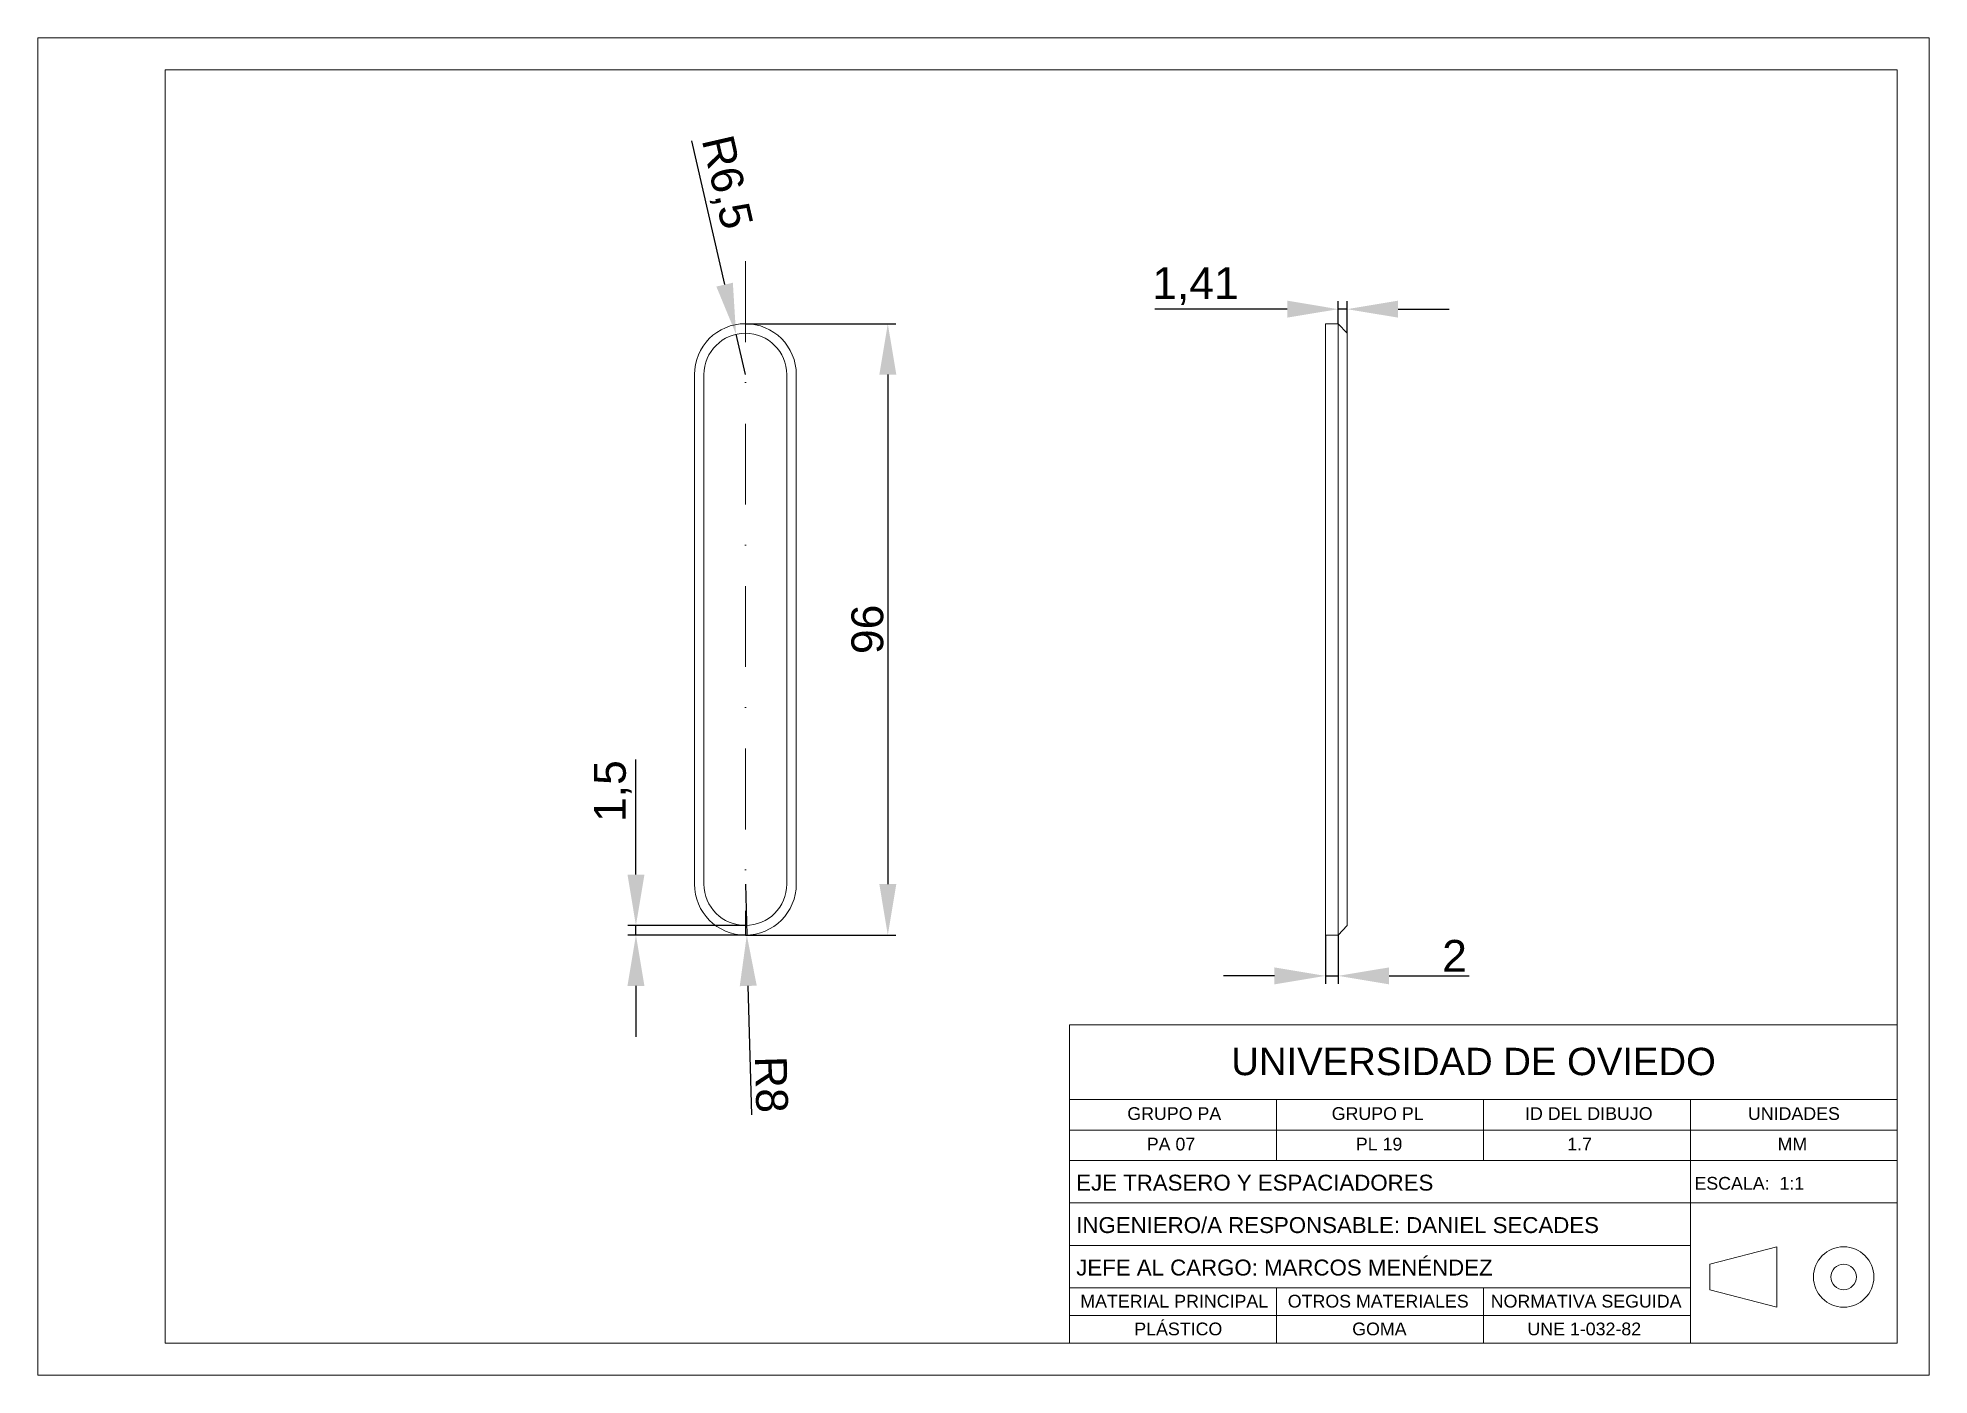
# Paper-space layout 'Presentación1' of a CAD drawing. Header units: millimetres. Extents: x 0 to 297, y 0 to 210.
# The model-space entities are those that its viewports show. They can reach past a viewport. Long polylines and large blocks are cut down to what shows.
import ezdxf

# ---------------------------------------------------------------- set-up
doc = ezdxf.new("R2010")
doc.units = ezdxf.units.MM
doc.linetypes.add('TRAZO_Y_PUNTO', pattern=[25.4, 12.7, -6.35, 0, -6.35])
for name, color, linetype, lineweight in [('01_Contornos', 7, 'Continuous', 20), ('03_Ejes', 1, 'TRAZO_Y_PUNTO', 18), ('04_Cotas', 3, 'Continuous', 18)]:
    doc.layers.add(name, color=color, linetype=linetype, lineweight=lineweight)
doc.styles.add('Anotativo', font='arial.ttf')
doc.styles.get("Standard").update_dxf_attribs({"font": 'arial.ttf'})
doc.dimstyles.new('CotasUNE', dxfattribs={"dimtxt": 5, "dimasz": 8, "dimexe": 1.25, "dimexo": 0, "dimtad": 1, "dimtxsty": 'Anotativo', "dimcen": 2.5, "dimclrd": 256, "dimclrt": 256, "dimadec": 0, "dimazin": 0, "dimtfac": 1, "dimtmove": 0, "dimatfit": 3, "dimfxl": 1, "dimarcsym": 0})

# ---------------------------------------------------------------- blocks, each defined once
blk = doc.blocks.new('UNE A4')
for p, q in [((-297, 210), (-297, 0)), ((0, 210), (-297, 210)), ((0, 0), (0, 210)), ((-277, 205), (-277, 5)), ((-5, 205), (-277, 205)), ((-5, 5), (-5, 205)), ((-135, 55), (-5, 55)), ((-135, 43.27), (-135, 55)), ((-5, 43.27), (-135, 43.27)), ((-135, 43.27), (-135, 5)), ((-102.5, 43.27), (-102.5, 33.7)), ((-70, 43.27), (-70, 33.7)), ((-37.5, 43.27), (-37.5, 33.7)), ((-135, 38.49), (-5, 38.49)), ((-5, 33.7), (-135, 33.7)), ((-37.5, 33.7), (-37.5, 25)), ((-135, 27.04), (-37.5, 27.04)), ((-37.5, 27.04), (-5, 27.04)), ((-37.5, 25), (-37.5, 5)), ((-135, 20.37), (-37.5, 20.37)), ((-34.45, 17.42), (-23.94, 20.16)), ((-23.94, 10.67), (-23.94, 20.16)), ((-34.45, 13.41), (-34.45, 17.42)), ((-135, 13.7), (-37.5, 13.7)), ((-102.5, 5), (-102.5, 13.7)), ((-70, 13.7), (-70, 5)), ((-34.45, 13.41), (-23.94, 10.67)), ((-135, 9.35), (-37.5, 9.35)), ((-277, 5), (-5, 5)), ((-297, 0), (0, 0))]:
    blk.add_line(p, q)
for radius in [4.74, 2]:
    blk.add_circle((-13.43, 15.42), radius)
for s, height, p in [('UNIVERSIDAD DE OVIEDO', 4.3, (-109.59, 47.11)), ('ESCALA:  1:1', 2, (-36.86, 29.13))]:
    blk.add_text(s, height=height).set_placement(p)
at = {"attachment_point": 1}
for s, insert, char_height, width in [('GRUPO PA', (-125.92, 42.08), 2, 17.7255), ('GRUPO PL', (-93.82, 42.08), 2, 17.7255), ('ID DEL DIBUJO', (-63.46, 42.08), 2, 20.514), ('UNIDADES', (-28.46, 42.08), 2, 17.7255), ('PA 07', (-122.86, 37.29), 2, 17.7255), ('PL 19', (-90.03, 37.29), 2, 17.7255), ('1.7', (-56.83, 37.29), 2, 17.7255), ('MM', (-23.8, 37.29), 2, 17.7255), ('INGENIERO/A RESPONSABLE: DANIEL SECADES', (-133.94, 24.82), 2.5, 88.6946), ('JEFE AL CARGO: MARCOS MENÉNDEZ', (-133.94, 18.15), 2.5, 66.413), ('MATERIAL PRINCIPAL', (-133.3, 12.62), 2, 34.6934), ('OTROS MATERIALES', (-100.72, 12.62), 2, 29.8704), ('NORMATIVA SEGUIDA', (-68.85, 12.62), 2, 29.8704), ('PLÁSTICO', (-124.82, 8.26), 2, 17.7255), ('GOMA', (-90.6, 8.26), 2, 17.7255), ('UNE 1-032-82', (-63.09, 8.26), 2, 24.1221)]:
    blk.add_mtext(s, dxfattribs=dict(at, insert=insert, char_height=char_height, width=width))
at = {"insert": (-133.94, 31.48), "char_height": 2.5, "attachment_point": 1}
blk.add_mtext('EJE TRASERO Y ESPACIADORES', dxfattribs=at)
blk = doc.blocks.new('*D8')
at = {"layer": '04_Cotas', "color": 0, "lineweight": -2, "transparency": 16777216}
for p, q in [((145.1, 153.1), (168.72, 153.1)), ((145.1, 57.1), (168.72, 57.1))]:
    blk.add_line(p, q, dxfattribs=at)
at = {"layer": '04_Cotas', "lineweight": -2, "transparency": 16777216}
blk.add_line((167.47, 145.1), (167.47, 65.1), dxfattribs=at)
at = {"layer": '04_Cotas', "transparency": 16777216}
for points in [[(166.14, 145.1), (168.81, 145.1), (167.47, 153.1)], [(166.14, 65.1), (168.81, 65.1), (167.47, 57.1)]]:
    blk.add_solid(points, dxfattribs=at)
at = {"layer": 'Defpoints', "color": 0}
for p in [(145.1, 153.1), (145.1, 57.1), (167.47, 57.1)]:
    blk.add_point(p, dxfattribs=at)
at = {"layer": '04_Cotas', "transparency": 16777216, "insert": (164.29, 105.1), "char_height": 5, "attachment_point": 5, "rotation": 90, "style": 'Anotativo'}
blk.add_mtext('96', dxfattribs=at)
blk = doc.blocks.new('*D9')
at = {"layer": '04_Cotas', "lineweight": -2, "transparency": 16777216}
for p, q in [((127.92, 66.6), (127.92, 84.66)), ((127.92, 57.1), (127.92, 58.6)), ((127.92, 49.1), (127.92, 41.1))]:
    blk.add_line(p, q, dxfattribs=at)
at = {"layer": '04_Cotas', "color": 0, "lineweight": -2, "transparency": 16777216}
for p, q in [((145.1, 58.6), (126.67, 58.6)), ((145.1, 57.1), (126.67, 57.1))]:
    blk.add_line(p, q, dxfattribs=at)
at = {"layer": '04_Cotas', "transparency": 16777216}
for points in [[(126.59, 66.6), (129.26, 66.6), (127.92, 58.6)], [(126.59, 49.1), (129.26, 49.1), (127.92, 57.1)]]:
    blk.add_solid(points, dxfattribs=at)
at = {"layer": 'Defpoints', "color": 0}
for p in [(127.92, 58.6), (145.1, 58.6), (145.1, 57.1)]:
    blk.add_point(p, dxfattribs=at)
at = {"layer": '04_Cotas', "transparency": 16777216, "insert": (124.29, 79.7), "char_height": 5, "attachment_point": 5, "rotation": 90, "style": 'Anotativo'}
blk.add_mtext('1,5', dxfattribs=at)
blk = doc.blocks.new('*D10')
at = {"layer": '04_Cotas', "lineweight": -2, "transparency": 16777216}
for p, q in [((136.64, 181.81), (141.84, 159.23)), ((145.1, 145.1), (143.64, 151.44))]:
    blk.add_line(p, q, dxfattribs=at)
at = {"layer": '04_Cotas', "transparency": 16777216}
blk.add_solid([(143.14, 159.53), (140.55, 158.93), (143.64, 151.44)], dxfattribs=at)
at = {"layer": 'Defpoints', "color": 0}
for p in [(143.64, 151.44), (145.1, 145.1)]:
    blk.add_point(p, dxfattribs=at)
at = {"layer": '04_Cotas', "transparency": 16777216, "insert": (141.88, 175.24), "char_height": 5, "attachment_point": 5, "rotation": 282.9832, "style": 'Anotativo'}
blk.add_mtext('R6,5', dxfattribs=at)
blk = doc.blocks.new('*D11')
at = {"layer": '04_Cotas', "lineweight": -2, "transparency": 16777216}
for p, q in [((145.1, 65.1), (145.33, 57.11)), ((146.13, 28.89), (145.56, 49.11))]:
    blk.add_line(p, q, dxfattribs=at)
at = {"layer": '04_Cotas', "transparency": 16777216}
blk.add_solid([(146.89, 49.15), (144.22, 49.07), (145.33, 57.11)], dxfattribs=at)
at = {"layer": 'Defpoints', "color": 0}
for p in [(145.1, 65.1), (145.33, 57.11)]:
    blk.add_point(p, dxfattribs=at)
at = {"layer": '04_Cotas', "transparency": 16777216, "insert": (149.18, 33.64), "char_height": 5, "attachment_point": 5, "rotation": 271.6275, "style": 'Anotativo'}
blk.add_mtext('R8', dxfattribs=at)
blk = doc.blocks.new('*D12')
at = {"layer": '04_Cotas', "color": 0, "lineweight": -2, "transparency": 16777216}
for p, q in [((236.19, 57.1), (236.19, 49.44)), ((238.19, 57.1), (238.19, 49.44))]:
    blk.add_line(p, q, dxfattribs=at)
at = {"layer": '04_Cotas', "lineweight": -2, "transparency": 16777216}
for p, q in [((228.19, 50.69), (220.19, 50.69)), ((236.19, 50.69), (238.19, 50.69)), ((246.19, 50.69), (258.75, 50.69))]:
    blk.add_line(p, q, dxfattribs=at)
at = {"layer": '04_Cotas', "transparency": 16777216}
for points in [[(228.19, 52.02), (228.19, 49.36), (236.19, 50.69)], [(246.19, 52.02), (246.19, 49.36), (238.19, 50.69)]]:
    blk.add_solid(points, dxfattribs=at)
at = {"layer": 'Defpoints', "color": 0}
for p in [(236.19, 57.1), (238.19, 57.1), (238.19, 50.69)]:
    blk.add_point(p, dxfattribs=at)
at = {"layer": '04_Cotas', "transparency": 16777216, "insert": (256.47, 53.83), "char_height": 5, "attachment_point": 5, "style": 'Anotativo'}
blk.add_mtext('2', dxfattribs=at)
blk = doc.blocks.new('*D13')
at = {"layer": '04_Cotas', "lineweight": -2, "transparency": 16777216}
for p, q in [((230.19, 155.38), (209.39, 155.38)), ((239.6, 155.38), (238.19, 155.38)), ((247.6, 155.38), (255.6, 155.38))]:
    blk.add_line(p, q, dxfattribs=at)
at = {"layer": '04_Cotas', "color": 0, "lineweight": -2, "transparency": 16777216}
for p, q in [((238.19, 153.1), (238.19, 156.63)), ((239.6, 151.6), (239.6, 156.63))]:
    blk.add_line(p, q, dxfattribs=at)
at = {"layer": '04_Cotas', "transparency": 16777216}
for points in [[(230.19, 156.72), (230.19, 154.05), (238.19, 155.38)], [(247.6, 156.72), (247.6, 154.05), (239.6, 155.38)]]:
    blk.add_solid(points, dxfattribs=at)
at = {"layer": 'Defpoints', "color": 0}
for p in [(238.19, 155.38), (238.19, 153.1), (239.6, 151.6)]:
    blk.add_point(p, dxfattribs=at)
at = {"layer": '04_Cotas', "transparency": 16777216, "insert": (215.79, 159.01), "char_height": 5, "attachment_point": 5, "style": 'Anotativo'}
blk.add_mtext('1,41', dxfattribs=at)

msp = doc.modelspace()

# ---------------------------------------------------------------- linework, layer by layer
at = {"layer": '01_Contornos'}
for p, q in [((236.187, 57.102), (236.187, 153.102)), ((236.187, 153.102), (238.187, 153.102)), ((238.187, 57.102), (238.187, 153.102)), ((238.187, 153.102), (239.602, 151.602)), ((239.602, 58.602), (239.602, 151.602)), ((137.102, 145.102), (137.102, 65.102)), ((138.602, 145.102), (138.602, 65.102)), ((151.602, 145.102), (151.602, 65.102)), ((153.102, 145.102), (153.102, 65.102)), ((236.187, 57.102), (238.187, 57.102)), ((238.187, 57.102), (239.602, 58.602))]:
    msp.add_line(p, q, dxfattribs=at)
for centre, radius, start, end in [((145.102, 145.102), 8, 0, 180), ((145.102, 145.102), 6.5, 0, 180), ((145.102, 65.102), 8, 180, 0), ((145.102, 65.102), 6.5, 180, 0)]:
    msp.add_arc(centre, radius, start, end, dxfattribs=at)
at = {"layer": '03_Ejes'}
msp.add_line((145.102, 162.898), (145.102, 57.102), dxfattribs=at)

# ---------------------------------------------------------------- dimensions: what is measured, and where the dimension line sits
at = {"layer": '04_Cotas'}
dim = msp.add_radius_dim(center=(145.102, 145.102), mpoint=(143.642, 151.436), dimstyle='CotasUNE', override={"dimtxsty": 'Anotativo'}, dxfattribs=at)
dim.commit()
dim.dimension.update_dxf_attribs({"geometry": '*D10', "text_midpoint": (141.88, 175.237)})
for base, p1, p2, picture, middle in [((238.1874, 155.3825), (239.6016, 151.6025), (238.1874, 153.1025), '*D13', (215.7865, 159.0123)), ((238.187, 50.691), (236.187, 57.102), (238.187, 57.102), '*D12', (256.468, 53.827))]:
    dim = msp.add_linear_dim(base=base, p1=p1, p2=p2, dimstyle='CotasUNE', dxfattribs=at)
    dim.commit()
    dim.dimension.update_dxf_attribs({"geometry": picture, "text_midpoint": middle})
dim = msp.add_linear_dim(base=(167.473, 57.102), p1=(145.102, 153.102), p2=(145.102, 57.102), angle=270, dimstyle='CotasUNE', override={"dimtxsty": 'Anotativo'}, dxfattribs=at)
dim.commit()
dim.dimension.update_dxf_attribs({"geometry": '*D8', "text_midpoint": (164.295, 105.102)})
dim = msp.add_linear_dim(base=(127.922, 58.602), p1=(145.102, 57.102), p2=(145.102, 58.602), angle=270, dimstyle='CotasUNE', override={"dimtxsty": 'Anotativo'}, dxfattribs=at)
dim.commit()
dim.dimension.update_dxf_attribs({"geometry": '*D9', "text_midpoint": (127.922, 79.701), "dimtype": 160})
dim = msp.add_radius_dim(center=(145.102, 65.102), mpoint=(145.33, 57.106), dimstyle='CotasUNE', override={"dimtxsty": 'Anotativo'}, dxfattribs=at)
dim.commit()
dim.dimension.update_dxf_attribs({"geometry": '*D11', "text_midpoint": (145.999, 33.553), "dimtype": 164})

psp = doc.layouts.new('Presentación1')

# ---------------------------------------------------------------- block references
at = {"layer": '01_Contornos'}
psp.add_blockref('UNE A4', (297, 0), dxfattribs=at)

# ---------------------------------------------------------------- viewports
at = {"layer": '04_Cotas'}
psp.add_viewport(center=(156, 105), size=(272, 200), view_center_point=(189.998, 92.989), view_height=200, dxfattribs=at)

doc.saveas('drawing.dxf')
